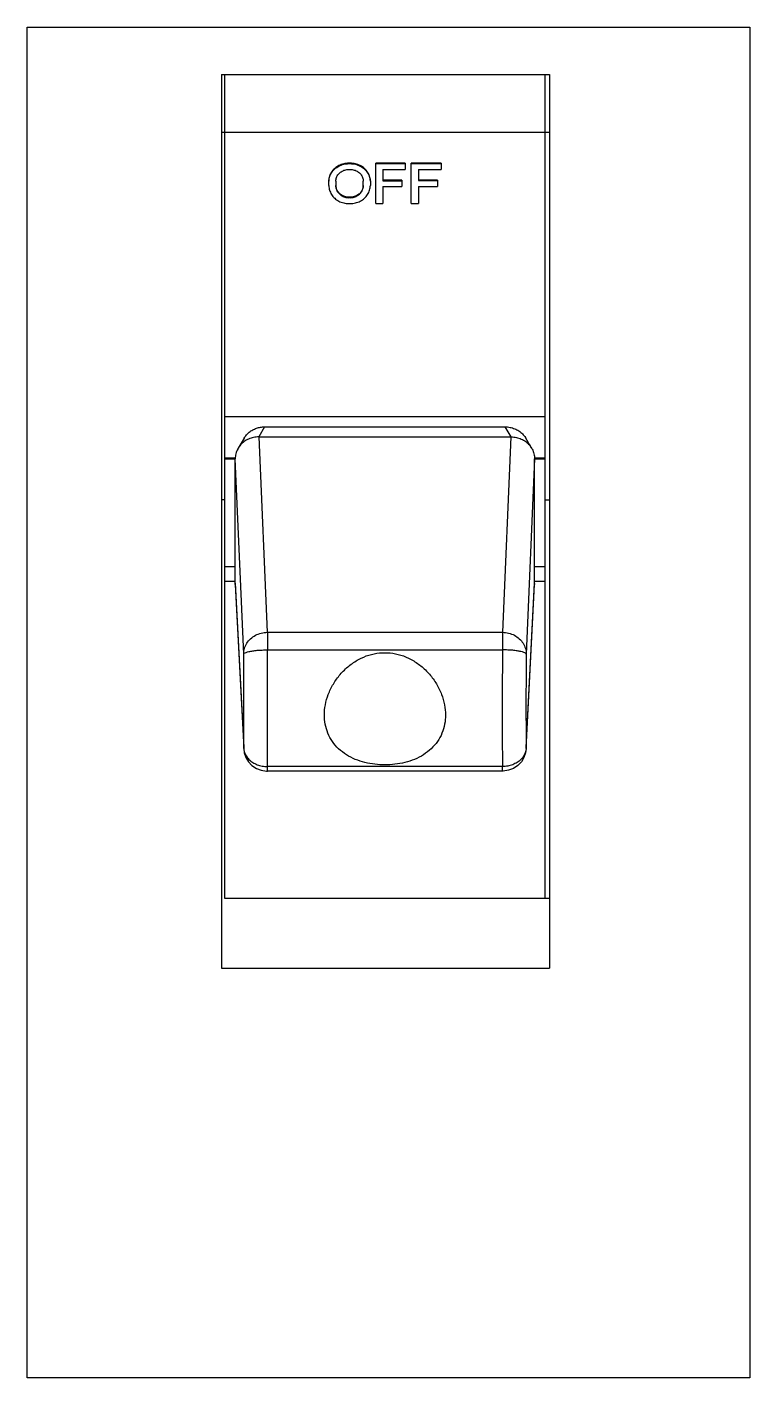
# Model space of a CAD drawing. Extents: x 0 to 61, y 0 to 114.
import ezdxf
from ezdxf.enums import TextEntityAlignment as Align

# ---------------------------------------------------------------- set-up
doc = ezdxf.new("R2010")
doc.units = 0
doc.layers.add('--4N-THT. MCB-MCCB-ACB', color=124, linetype='CONTINUOUS')
doc.layers.add('--6N-THT. HOLE COVER', color=2, linetype='CONTINUOUS')
doc.styles.add('- 13.0', font='times.ttf', dxfattribs={"height": 13})

# ---------------------------------------------------------------- blocks, each defined once
blk = doc.blocks.new('06 - N - SC MCCB LỖ ĐỤC CVS400~630F~N 3~4 PHASE')
at = {"layer": '--6N-THT. HOLE COVER', "color": 124}
for p, q in [((-14.08, 52.99), (-14.08, -22.43)), ((-14.08, 52.99), (13.58, 52.99)), ((-13.83, 52.99), (-13.83, 20.55)), ((13.23, 20.55), (13.23, 52.99)), ((13.58, 52.99), (13.58, -22.43)), ((-14.08, 48.12), (13.58, 48.12)), ((-13.83, 48.12), (-13.83, 40.43)), ((13.23, 40.43), (13.23, 48.12)), ((-3.34, 45.51), (-3.34, 45.47)), ((-3.24, 45.51), (-3.34, 45.51)), ((-3.34, 45.47), (-3.24, 45.47)), ((-3.34, 44.98), (-3.24, 44.98)), ((-3.24, 45.47), (-3.24, 45.51)), ((-1.08, 42.1), (-1.08, 45.51)), ((1.42, 45.51), (-1.08, 45.51)), ((-1.08, 45.47), (1.42, 45.47)), ((-0.48, 44.98), (-0.48, 44.03)), ((-0.48, 44.98), (1.42, 44.98)), ((1.42, 45.51), (1.42, 44.98)), ((1.92, 42.1), (1.92, 45.51)), ((4.43, 45.51), (1.92, 45.51)), ((1.92, 45.47), (4.43, 45.47)), ((2.53, 44.98), (2.53, 44.04)), ((2.53, 44.98), (4.43, 44.98)), ((4.43, 45.51), (4.43, 44.98)), ((-5.04, 43.64), (-5.04, 44)), ((-4.44, 44), (-4.44, 43.64)), ((-2.13, 43.64), (-2.13, 44)), ((-1.53, 44), (-1.53, 43.64)), ((1.12, 44.09), (-0.48, 44.09)), ((-0.48, 44.03), (1.12, 44.03)), ((-0.48, 43.55), (-0.48, 42.1)), ((-0.48, 43.55), (1.12, 43.55)), ((1.12, 44.09), (1.12, 43.55)), ((4.13, 44.09), (2.53, 44.09)), ((2.53, 44.04), (4.13, 44.04)), ((2.53, 43.55), (2.53, 42.1)), ((2.53, 43.55), (4.13, 43.55)), ((4.13, 44.09), (4.13, 43.55)), ((-3.34, 42.64), (-3.34, 42.6)), ((-3.24, 42.64), (-3.34, 42.64)), ((-3.24, 42.6), (-3.34, 42.6)), ((-3.24, 42.6), (-3.24, 42.64)), ((-3.34, 42.1), (-3.24, 42.1)), ((-1.08, 42.1), (-0.48, 42.1)), ((1.92, 42.1), (2.53, 42.1)), ((13.23, 24.1), (-13.83, 24.1)), ((-10.45, 23.26), (-10.95, 22.41)), ((-10.45, 23.26), (9.85, 23.26)), ((10.35, 22.41), (9.85, 23.26)), ((-12.18, 22.31), (-12.68, 21.47)), ((-10.22, 5.93), (-10.92, 22.41)), ((-10.92, 22.41), (10.32, 22.41)), ((10.32, 22.41), (9.62, 5.93)), ((12.07, 21.47), (11.58, 22.31)), ((-12.93, 20.62), (-13.83, 20.62)), ((-13.83, 20.55), (-13.83, -16.5)), ((-13.83, 20.55), (-12.93, 20.55)), ((-12.22, 4.08), (-12.93, 20.55)), ((-12.93, 10.06), (-12.93, 20.55)), ((12.33, 20.55), (11.62, 4.08)), ((13.23, 20.62), (12.33, 20.62)), ((12.33, 10.06), (12.33, 20.55)), ((12.33, 20.55), (13.23, 20.55)), ((13.23, -16.5), (13.23, 20.55)), ((-13.83, 17.09), (-14.08, 17.09)), ((13.23, 17.09), (13.58, 17.09)), ((-12.93, 11.46), (-13.83, 11.46)), ((13.23, 11.46), (12.33, 11.46)), ((-12.93, 10.21), (-13.83, 10.21)), ((-12.93, 10.06), (-12.22, -3.8)), ((-12.93, 9.97), (-12.93, 10.04)), ((-12.93, 9.97), (-12.22, -3.89)), ((11.62, -3.8), (12.33, 10.06)), ((11.62, -3.89), (12.32, 9.97)), ((12.33, 10.04), (12.32, 9.97)), ((13.23, 10.21), (12.33, 10.21)), ((-10.22, 5.93), (-10.22, 4.44)), ((-10.22, 5.93), (9.62, 5.93)), ((9.62, 5.93), (9.62, 4.44)), ((-10.22, 4.44), (9.62, 4.44)), ((-12.22, -3.88), (-12.22, -3.8)), ((-12.22, -3.89), (-12.22, -3.88)), ((-12.22, -3.88), (-12.17, -4.24)), ((-12.17, -4.24), (-12.04, -4.64)), ((11.57, -4.24), (11.43, -4.64)), ((11.62, -3.88), (11.57, -4.24)), ((11.62, -3.8), (11.62, -3.88)), ((-12.04, -4.64), (-11.82, -5)), ((-11.82, -5), (-11.52, -5.31)), ((-11.52, -5.31), (-11.15, -5.56)), ((-11.15, -5.56), (-10.73, -5.72)), ((9.62, -5.41), (-10.22, -5.41)), ((-10.22, -5.79), (-10.22, -5.41)), ((9.62, -5.79), (9.62, -5.41)), ((10.55, -5.56), (10.13, -5.72)), ((10.92, -5.31), (10.55, -5.56)), ((11.21, -5), (10.92, -5.31)), ((11.43, -4.64), (11.21, -5)), ((-10.73, -5.72), (-10.28, -5.79)), ((-10.28, -5.79), (-10.22, -5.79)), ((9.62, -5.79), (-10.22, -5.79)), ((9.68, -5.79), (9.62, -5.79)), ((10.13, -5.72), (9.68, -5.79)), ((-13.83, -16.5), (13.58, -16.5)), ((-14.08, -22.43), (13.58, -22.43))]:
    blk.add_line(p, q, dxfattribs=at)
at = {"layer": '--6N-THT. HOLE COVER', "color": 2}
blk.add_lwpolyline([(-30.5, 57), (30.5, 57), (30.5, -57), (-30.5, -57)], close=True, dxfattribs=at)
at = {"layer": '--6N-THT. HOLE COVER', "color": 124}
for points, knots in [([(-3.34, 45.51), (-3.49, 45.51), (-3.78, 45.47), (-4.19, 45.32), (-4.55, 45.08), (-4.82, 44.77), (-5, 44.4), (-5.04, 44.13), (-5.04, 44)], [0, 0, 0, 0, 0.446716, 0.883375, 1.307121, 1.718134, 2.12046, 2.520937, 2.520937, 2.520937, 2.520937]), ([(-5.04, 44), (-5.03, 44.11), (-4.99, 44.36), (-4.83, 44.72), (-4.55, 45.04), (-4.19, 45.28), (-3.78, 45.44), (-3.48, 45.47), (-3.34, 45.47)], [0, 0, 0, 0, 0.350124, 0.755393, 1.1706, 1.597752, 2.035765, 2.480976, 2.480976, 2.480976, 2.480976]), ([(-4.44, 44), (-4.44, 44.1), (-4.4, 44.31), (-4.24, 44.59), (-3.99, 44.81), (-3.68, 44.95), (-3.45, 44.98), (-3.34, 44.98)], [0, 0, 0, 0, 0.31061, 0.624692, 0.948565, 1.284566, 1.630912, 1.630912, 1.630912, 1.630912]), ([(-1.53, 44), (-1.53, 44.13), (-1.57, 44.4), (-1.75, 44.77), (-2.02, 45.08), (-2.38, 45.32), (-2.79, 45.47), (-3.09, 45.51), (-3.24, 45.51)], [0, 0, 0, 0, 0.400121, 0.802337, 1.213477, 1.63707, 2.073856, 2.520967, 2.520967, 2.520967, 2.520967]), ([(-3.24, 45.47), (-3.09, 45.47), (-2.79, 45.44), (-2.38, 45.28), (-2.02, 45.04), (-1.75, 44.72), (-1.58, 44.36), (-1.54, 44.11), (-1.53, 44)], [0, 0, 0, 0, 0.445178, 0.883173, 1.310319, 1.725533, 2.130822, 2.480975, 2.480975, 2.480975, 2.480975]), ([(-3.24, 44.98), (-3.12, 44.98), (-2.89, 44.95), (-2.58, 44.81), (-2.33, 44.59), (-2.17, 44.31), (-2.13, 44.1), (-2.13, 44)], [0, 0, 0, 0, 0.346068, 0.682001, 1.005866, 1.319942, 1.630907, 1.630907, 1.630907, 1.630907]), ([(-5.04, 43.59), (-5.03, 43.47), (-4.99, 43.22), (-4.82, 42.86), (-4.55, 42.54), (-4.2, 42.29), (-3.78, 42.13), (-3.49, 42.1), (-3.34, 42.1)], [0, 0, 0, 0, 0.353037, 0.760539, 1.177169, 1.604709, 2.04326, 2.490601, 2.490601, 2.490601, 2.490601]), ([(-3.34, 42.64), (-3.45, 42.64), (-3.68, 42.68), (-3.99, 42.82), (-4.24, 43.04), (-4.39, 43.31), (-4.43, 43.5), (-4.44, 43.59)], [0, 0, 0, 0, 0.346235, 0.683435, 1.009925, 1.327095, 1.590452, 1.590452, 1.590452, 1.590452]), ([(-4.44, 43.59), (-4.44, 43.48), (-4.4, 43.27), (-4.24, 42.99), (-3.99, 42.77), (-3.68, 42.63), (-3.45, 42.6), (-3.34, 42.6)], [0, 0, 0, 0, 0.310853, 0.627021, 0.953378, 1.290576, 1.635706, 1.635706, 1.635706, 1.635706]), ([(-3.24, 42.1), (-3.09, 42.1), (-2.79, 42.13), (-2.38, 42.29), (-2.02, 42.54), (-1.75, 42.86), (-1.57, 43.23), (-1.53, 43.5), (-1.53, 43.64)], [0, 0, 0, 0, 0.446919, 0.88534, 1.313069, 1.72953, 2.137161, 2.540788, 2.540788, 2.540788, 2.540788]), ([(-2.13, 43.64), (-2.13, 43.53), (-2.17, 43.32), (-2.33, 43.04), (-2.58, 42.82), (-2.89, 42.68), (-3.12, 42.64), (-3.24, 42.64)], [0, 0, 0, 0, 0.312719, 0.629888, 0.956386, 1.293657, 1.640197, 1.640197, 1.640197, 1.640197]), ([(-3.24, 42.6), (-3.12, 42.6), (-2.89, 42.63), (-2.58, 42.77), (-2.33, 42.99), (-2.17, 43.27), (-2.13, 43.48), (-2.13, 43.59)], [0, 0, 0, 0, 0.345172, 0.68239, 1.008745, 1.324892, 1.635709, 1.635709, 1.635709, 1.635709]), ([(-12.18, 22.31), (-12.12, 22.4), (-11.99, 22.58), (-11.75, 22.82), (-11.46, 23.01), (-11.14, 23.15), (-10.8, 23.24), (-10.56, 23.26), (-10.45, 23.26)], [0, 0, 0, 0, 0.330157, 0.661096, 1.004933, 1.360456, 1.721229, 2.061132, 2.061132, 2.061132, 2.061132]), ([(9.85, 23.26), (9.98, 23.26), (10.26, 23.23), (10.65, 23.11), (11.01, 22.93), (11.32, 22.67), (11.49, 22.45), (11.57, 22.33), (11.58, 22.31)], [0, 0, 0, 0, 0.406728, 0.818542, 1.223363, 1.613758, 2.003175, 2.059842, 2.059842, 2.059842, 2.059842]), ([(-10.95, 22.41), (-11.1, 22.41), (-11.39, 22.39), (-11.81, 22.25), (-12.19, 22.03), (-12.48, 21.77), (-12.62, 21.56), (-12.68, 21.47)], [0, 0, 0, 0, 0.441334, 0.879796, 1.309582, 1.738218, 2.053341, 2.053341, 2.053341, 2.053341]), ([(-10.95, 22.41), (-10.95, 22.41), (-10.94, 22.41), (-10.93, 22.41), (-10.93, 22.41), (-10.92, 22.41)], [0, 0, 0, 0, 0.0085087, 0.01700144, 0.02548278, 0.02548278, 0.02548278, 0.02548278]), ([(10.35, 22.41), (10.35, 22.41), (10.34, 22.41), (10.33, 22.41), (10.33, 22.41), (10.32, 22.41)], [0, 0, 0, 0, 0.0085087, 0.01700144, 0.02548278, 0.02548278, 0.02548278, 0.02548278]), ([(10.35, 22.41), (10.5, 22.41), (10.79, 22.39), (11.21, 22.25), (11.59, 22.03), (11.88, 21.77), (12.02, 21.56), (12.07, 21.47)], [0, 0, 0, 0, 0.441334, 0.879797, 1.309582, 1.738218, 2.053357, 2.053357, 2.053357, 2.053357]), ([(-12.68, 21.47), (-12.69, 21.44), (-12.78, 21.29), (-12.89, 20.99), (-12.93, 20.71), (-12.93, 20.57)], [0, 0, 0, 0, 0.1062074, 0.5282006, 0.9489796, 0.9489796, 0.9489796, 0.9489796]), ([(-12.93, 20.57), (-12.93, 20.56), (-12.93, 20.56), (-12.93, 20.55), (-12.93, 20.55)], [0, 0, 0, 0, 0.00949797, 0.01418543, 0.01418543, 0.01418543, 0.01418543]), ([(12.07, 21.47), (12.09, 21.44), (12.18, 21.29), (12.29, 20.99), (12.33, 20.71), (12.33, 20.57)], [0, 0, 0, 0, 0.1061919, 0.5281852, 0.9489643, 0.9489643, 0.9489643, 0.9489643]), ([(12.33, 20.57), (12.33, 20.56), (12.33, 20.56), (12.33, 20.55), (12.33, 20.55)], [0, 0, 0, 0, 0.00949797, 0.01418543, 0.01418543, 0.01418543, 0.01418543]), ([(-12.93, 10.04), (-12.93, 10.05), (-12.93, 10.05), (-12.93, 10.06), (-12.93, 10.06)], [0, 0, 0, 0, 0.00923896, 0.01389412, 0.01389412, 0.01389412, 0.01389412]), ([(12.33, 10.04), (12.33, 10.05), (12.33, 10.05), (12.33, 10.06), (12.33, 10.06)], [0, 0, 0, 0, 0.00923896, 0.01389412, 0.01389412, 0.01389412, 0.01389412]), ([(-12.22, 4.08), (-12.22, 4.24), (-12.18, 4.57), (-11.97, 5.01), (-11.65, 5.4), (-11.23, 5.69), (-10.74, 5.88), (-10.39, 5.92), (-10.22, 5.93)], [0, 0, 0, 0, 0.47882, 0.964571, 1.46116, 1.969449, 2.487212, 3.009858, 3.009858, 3.009858, 3.009858]), ([(9.62, 5.93), (9.79, 5.92), (10.14, 5.88), (10.63, 5.69), (11.05, 5.4), (11.37, 5.01), (11.57, 4.57), (11.62, 4.24), (11.62, 4.08)], [0, 0, 0, 0, 0.522646, 1.04041, 1.548699, 2.045288, 2.531039, 3.009859, 3.009859, 3.009859, 3.009859]), ([(-12.22, 4.08), (-12.22, 4.11), (-12.15, 4.18), (-11.99, 4.24), (-11.75, 4.31), (-11.44, 4.36), (-11.07, 4.41), (-10.65, 4.43), (-10.37, 4.44), (-10.22, 4.44)], [0, 0, 0, 0, 0.095001, 0.263722, 0.513102, 0.834992, 1.215415, 1.636543, 2.077988, 2.077988, 2.077988, 2.077988]), ([(-12.22, -3.8), (-12.22, -3.59), (-12.21, -3.14), (-12.21, -2.42), (-12.2, -1.62), (-12.2, -0.76), (-12.2, 0.16), (-12.2, 1.12), (-12.21, 2.1), (-12.21, 3.09), (-12.22, 3.75), (-12.22, 4.08)], [0, 0, 0, 0, 0.632654, 1.355699, 2.157933, 3.026941, 3.949387, 4.911106, 5.89736, 6.892973, 7.882449, 7.882449, 7.882449, 7.882449]), ([(-10.22, -5.41), (-10.22, -5.15), (-10.21, -4.58), (-10.2, -3.68), (-10.2, -2.69), (-10.2, -1.6), (-10.2, -0.46), (-10.2, 0.74), (-10.2, 1.97), (-10.21, 3.2), (-10.22, 4.03), (-10.22, 4.44)], [0, 0, 0, 0, 0.790699, 1.694418, 2.697197, 3.783571, 4.936804, 6.139106, 7.371952, 8.616323, 9.852989, 9.852989, 9.852989, 9.852989]), ([(-5.41, -1.06), (-5.41, -0.77), (-5.35, -0.18), (-5.1, 0.71), (-4.67, 1.58), (-4.09, 2.39), (-3.37, 3.1), (-2.55, 3.65), (-1.67, 4.03), (-0.76, 4.21), (0.15, 4.21), (1.06, 4.03), (1.94, 3.65), (2.76, 3.1), (3.48, 2.4), (4.07, 1.59), (4.5, 0.71), (4.75, -0.18), (4.81, -0.77), (4.81, -1.06)], [0, 0, 0, 0, 0.852075, 1.782464, 2.754293, 3.756692, 4.766918, 5.761358, 6.707886, 7.622183, 8.517394, 9.43161, 10.377971, 11.372279, 12.382834, 13.38503, 14.357155, 15.288635, 16.142712, 16.142712, 16.142712, 16.142712]), ([(9.62, 4.44), (9.61, 4.03), (9.61, 3.2), (9.6, 1.97), (9.6, 0.74), (9.6, -0.46), (9.6, -1.6), (9.6, -2.69), (9.6, -3.68), (9.61, -4.58), (9.61, -5.15), (9.62, -5.41)], [0, 0, 0, 0, 1.236665, 2.481037, 3.713883, 4.916185, 6.069417, 7.155792, 8.158571, 9.062289, 9.852989, 9.852989, 9.852989, 9.852989]), ([(11.62, 4.08), (11.62, 4.11), (11.55, 4.18), (11.39, 4.24), (11.15, 4.31), (10.84, 4.36), (10.47, 4.41), (10.05, 4.43), (9.77, 4.44), (9.62, 4.44)], [0, 0, 0, 0, 0.094976, 0.263631, 0.512888, 0.834639, 1.21488, 1.635977, 2.077994, 2.077994, 2.077994, 2.077994]), ([(11.62, 4.08), (11.62, 3.75), (11.61, 3.09), (11.61, 2.1), (11.6, 1.12), (11.6, 0.16), (11.6, -0.76), (11.6, -1.62), (11.61, -2.42), (11.61, -3.14), (11.62, -3.59), (11.62, -3.8)], [0, 0, 0, 0, 0.989476, 1.985089, 2.971343, 3.933062, 4.855508, 5.724516, 6.52675, 7.249795, 7.882449, 7.882449, 7.882449, 7.882449]), ([(4.81, -1.06), (4.81, -1.32), (4.76, -1.84), (4.54, -2.6), (4.16, -3.31), (3.62, -3.92), (2.96, -4.43), (2.21, -4.82), (1.39, -5.08), (0.55, -5.23), (-0.3, -5.28), (-1.15, -5.23), (-1.99, -5.08), (-2.81, -4.82), (-3.56, -4.43), (-4.22, -3.93), (-4.76, -3.31), (-5.14, -2.6), (-5.36, -1.84), (-5.41, -1.32), (-5.41, -1.06)], [0, 0, 0, 0, 0.775855, 1.569047, 2.36181, 3.167686, 3.993877, 4.846435, 5.700905, 6.554978, 7.403196, 8.251378, 9.105453, 9.959864, 10.812551, 11.639126, 12.444704, 13.23779, 14.031849, 14.809577, 14.809577, 14.809577, 14.809577]), ([(-12.22, -3.88), (-12.21, -3.98), (-12.17, -4.19), (-12.03, -4.51), (-11.78, -4.82), (-11.46, -5.07), (-11.08, -5.26), (-10.66, -5.38), (-10.37, -5.41), (-10.22, -5.41)], [0, 0, 0, 0, 0.27844, 0.650204, 1.037943, 1.444235, 1.867952, 2.304898, 2.748761, 2.748761, 2.748761, 2.748761]), ([(11.62, -3.88), (11.61, -3.98), (11.57, -4.19), (11.42, -4.51), (11.18, -4.82), (10.86, -5.07), (10.48, -5.26), (10.06, -5.38), (9.77, -5.41), (9.62, -5.41)], [0, 0, 0, 0, 0.278427, 0.650192, 1.037932, 1.444223, 1.867941, 2.304887, 2.748751, 2.748751, 2.748751, 2.748751])]:
    blk.add_open_spline(points, degree=3, knots=knots, dxfattribs=at)
for points in [[(-5.04, 43.64), (-5.04, 43.62), (-5.04, 43.6), (-5.04, 43.59)], [(-4.44, 43.59), (-4.44, 43.6), (-4.44, 43.62), (-4.44, 43.64)], [(-12.22, -3.8), (-12.22, -3.83), (-12.22, -3.86), (-12.22, -3.88)], [(11.62, -3.8), (11.62, -3.83), (11.62, -3.86), (11.62, -3.88)]]:
    blk.add_open_spline(points, degree=3, dxfattribs=at)
at = {"layer": '--4N-THT. MCB-MCCB-ACB', "color": 3, "style": '- 13.0'}
for tag, p in [('MCCB', (0, 92.5)), ('AMPE', (0, 72.5))]:
    blk.add_attdef(tag, text='', height=13, dxfattribs=at).set_placement(p, align=Align.MIDDLE_CENTER)

msp = doc.modelspace()

# ---------------------------------------------------------------- block references
msp.add_blockref('06 - N - SC MCCB LỖ ĐỤC CVS400~630F~N 3~4 PHASE', (30.5, 57))

doc.saveas('drawing.dxf')
